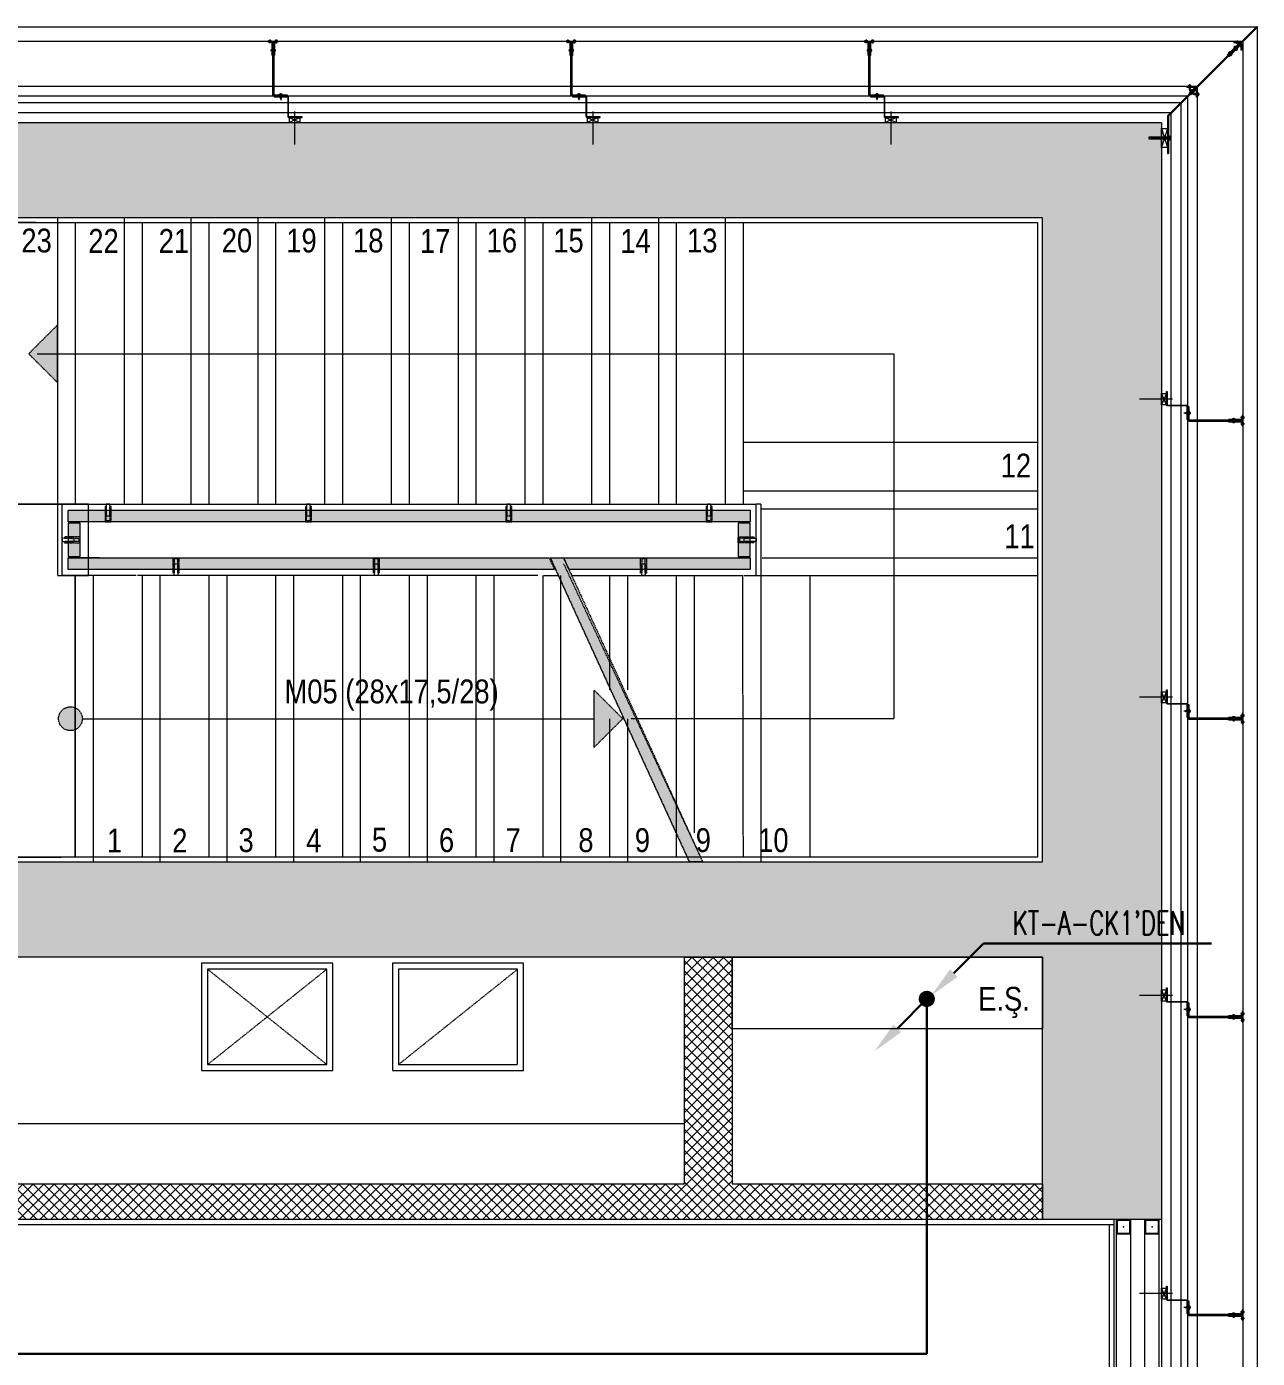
# Model space of a CAD drawing. Extents: x -1457 to 23780, y -2071 to 4205.
# Drawn here: x 16197 to 16713, y 2307 to 2865 of the extents above; entities that cross this region are included whole.
import ezdxf

# ---------------------------------------------------------------- set-up
doc = ezdxf.new("R2010")
doc.units = 0
doc.header["$MEASUREMENT"] = 0
doc.linetypes.add('DOT2', pattern=[0.125, 0, -0.125])
doc.linetypes.add('HIDDEN', pattern=[0.375, 0.25, -0.125])
doc.layers.get('0').update_dxf_attribs({"color": 9, "lineweight": 9})
for name, color, linetype, lineweight in [('20', 9, 'DOT2', 9), ('E-KABLO', 7, 'Continuous', 30), ('E-YAZI', 7, 'Continuous', 30), ('E-YUKARIDAN GELİP AŞAĞIYA İNEN HAT', 7, 'Continuous', 30), ('M-TEFRIS2-015', 129, 'Continuous', 9)]:
    doc.layers.add(name, color=color, linetype=linetype, lineweight=lineweight)
doc.styles.add('E-YAZI', font='txttw.shx')
doc.styles.add('MuuM_TEXT-STANDART', font='ARIALN.TTF')

# ---------------------------------------------------------------- blocks, each defined once
blk = doc.blocks.new('p-lama profili')
at = {"layer": '20', "linetype": 'HIDDEN', "ltscale": 0.5}
blk.add_lwpolyline([(0.75, -0.45), (-0.75, -0.45), (-0.75, -6.5), (-1.25, -6.5), (-1.25, -0.45), (-1.25, -0.45), (-1.25, 0), (1.25, 0), (1.25, -0.45), (1.25, -0.45), (1.25, -6.5), (0.75, -6.5), (0.75, -0.45)], dxfattribs=at)
blk.add_lwpolyline([(-0.75, -2.5), (0.75, -2.5), (0.75, -7.5), (-0.75, -7.5)], close=True, dxfattribs=at)
blk = doc.blocks.new('p-cephe_kose profili')
at = {"linetype": 'Continuous', "lineweight": 13}
for p, q in [((-2.75, 12.75), (-3.15, 12.75)), ((-3.15, -2.87), (-3.15, 12.75)), ((-2.75, -3.03), (-2.75, 12.75)), ((-3.15, -2.87), (-30.14, -29.86)), ((-2.75, -3.03), (-29.86, -30.14)), ((-33.53, -32.82), (-28.58, -27.87)), ((-28.37, -28.08), (-28.58, -27.87)), ((-34, -30.65), (-34, -32.75)), ((-34, -30.65), (-33.7, -30.65)), ((-33.85, -33.57), (-30.14, -29.86)), ((-33.7, -30.65), (-33.7, -32.75)), ((-33.57, -33.85), (-29.86, -30.14)), ((-33.32, -33.03), (-28.37, -28.08)), ((-28.08, -28.37), (-33.03, -33.32)), ((-27.87, -28.58), (-32.82, -33.53)), ((-30.14, -29.86), (-29.86, -30.14)), ((-29.86, -30.14), (-30.14, -29.86)), ((-28.08, -28.37), (-27.87, -28.58)), ((-33.85, -33.57), (-40.45, -40.17)), ((-33.57, -33.85), (-40.17, -40.45)), ((-33.57, -33.85), (-33.85, -33.57)), ((-32.75, -33.7), (-30.65, -33.7)), ((-32.75, -34), (-30.65, -34)), ((-30.65, -34), (-30.65, -33.7)), ((-40.45, -40.17), (-40.17, -40.45))]:
    blk.add_line(p, q, dxfattribs=at)
at = {"linetype": 'Continuous', "lineweight": 5}
for p, q in [((-3.15, 6.69), (1.05, 6.69)), ((1.05, 5.81), (-3.15, 5.81)), ((-2.75, 2.25), (-0.25, 10.25)), ((-0.25, 2.25), (-2.75, 10.25)), ((-2.73, 6.25), (4.2, 6.25)), ((4.85, 6.62), (1.05, 6.62)), ((4.85, 5.88), (1.05, 5.88))]:
    blk.add_line(p, q, dxfattribs=at)
at = {"linetype": 'Continuous', "lineweight": 18}
for p, q in [((-15.25, -10.86), (-15.25, -14)), ((-15.25, -10.86), (-14.95, -10.86)), ((-14.95, -10.86), (-14.95, -14)), ((-14.78, -14.07), (-12.56, -11.86)), ((-14.57, -14.28), (-12.35, -12.07)), ((-12.07, -12.35), (-14.28, -14.57)), ((-11.86, -12.56), (-14.07, -14.78)), ((-14, -14.95), (-10.86, -14.95)), ((-14, -15.25), (-10.86, -15.25)), ((-12.35, -12.07), (-12.56, -11.86)), ((-12.07, -12.35), (-11.86, -12.56)), ((-10.86, -15.25), (-10.86, -14.95))]:
    blk.add_line(p, q, dxfattribs=at)
for p, q in [((-16.23, -12.06), (-13.36, -12.06)), ((-15.99, -11.97), (-15.95, -11.97)), ((-15.99, -12.15), (-15.95, -12.15)), ((-15.95, -11.97), (-15.95, -12.15)), ((-15.5, -12.68), (-15.5, -11.44)), ((-15.41, -11.82), (-15.23, -11.82)), ((-15.41, -12.3), (-15.32, -12.3)), ((-15.32, -12.3), (-15.14, -12.3)), ((-15.3, -12.02), (-15.28, -12.37)), ((-15.23, -11.82), (-15.05, -11.82)), ((-15.19, -11.74), (-15.1, -12.37)), ((-15.14, -12.3), (-14.96, -12.3)), ((-15.05, -11.82), (-14.87, -11.82)), ((-15.01, -11.74), (-14.92, -12.37)), ((-14.96, -12.3), (-14.78, -12.3)), ((-14.87, -11.82), (-14.69, -11.82)), ((-14.83, -11.74), (-14.74, -12.37)), ((-14.78, -12.3), (-14.6, -12.3)), ((-14.69, -11.82), (-14.51, -11.82)), ((-14.65, -11.74), (-14.56, -12.37)), ((-14.6, -12.3), (-14.42, -12.3)), ((-14.51, -11.82), (-14.33, -11.82)), ((-14.47, -11.74), (-14.38, -12.37)), ((-14.42, -12.3), (-14.24, -12.3)), ((-14.33, -11.82), (-13.6, -12.06)), ((-14.29, -11.74), (-14.2, -12.37)), ((-14.24, -12.3), (-13.6, -12.06)), ((-14.1, -11.79), (-14.03, -12.33)), ((-12.68, -15.51), (-11.44, -15.51)), ((-11.74, -14.3), (-12.37, -14.21)), ((-11.74, -14.48), (-12.37, -14.39)), ((-11.74, -14.66), (-12.37, -14.57)), ((-11.74, -14.84), (-12.37, -14.75)), ((-11.74, -15.02), (-12.37, -14.93)), ((-11.74, -15.2), (-12.37, -15.11)), ((-12.02, -15.31), (-12.37, -15.29)), ((-11.79, -14.11), (-12.33, -14.03)), ((-12.3, -14.25), (-12.06, -13.61)), ((-12.3, -14.43), (-12.3, -14.25)), ((-12.3, -14.61), (-12.3, -14.43)), ((-12.3, -14.79), (-12.3, -14.61)), ((-12.3, -14.97), (-12.3, -14.79)), ((-12.3, -15.15), (-12.3, -14.97)), ((-12.3, -15.33), (-12.3, -15.15)), ((-12.3, -15.42), (-12.3, -15.33)), ((-12.15, -15.99), (-12.15, -15.96)), ((-11.97, -15.96), (-12.15, -15.96)), ((-12.06, -16.24), (-12.06, -13.37)), ((-11.82, -14.34), (-12.06, -13.61)), ((-11.97, -15.99), (-11.97, -15.96)), ((-11.82, -14.52), (-11.82, -14.34)), ((-11.82, -14.7), (-11.82, -14.52)), ((-11.82, -14.88), (-11.82, -14.7)), ((-11.82, -15.06), (-11.82, -14.88)), ((-11.82, -15.24), (-11.82, -15.06)), ((-11.82, -15.42), (-11.82, -15.24))]:
    blk.add_line(p, q)
at = {"lineweight": 5}
for p, q in [((-13.02, -13.73), (-13.73, -13.02)), ((-13.29, -13.01), (-13.66, -13.38)), ((-13.65, -12.66), (-12.44, -13.86)), ((-13.29, -13.01), (-13.52, -13.23)), ((-13.52, -13.23), (-13.29, -13.01)), ((-13.29, -13.01), (-12.92, -12.64)), ((-13.29, -13.01), (-13.07, -12.79)), ((-13.07, -12.79), (-13.29, -13.01)), ((-12.57, -13.28), (-13.28, -12.57)), ((-12.8, -13.5), (-13.27, -13.98)), ((-12.8, -13.5), (-12.32, -13.03)), ((-34.6, -31.92), (-33.2, -31.92)), ((-34.1, -31.92), (-34.1, -31.37)), ((-34.1, -31.66), (-33.7, -31.66)), ((-34.1, -31.92), (-34.1, -32.47)), ((-34.1, -32.18), (-33.7, -32.18)), ((-33.7, -31.92), (-33.7, -31.48)), ((-33.7, -31.92), (-33.7, -31.66)), ((-33.7, -31.66), (-33.7, -31.92)), ((-33.7, -31.92), (-33.7, -32.36)), ((-33.7, -31.92), (-33.7, -32.18)), ((-33.7, -32.18), (-33.7, -31.92)), ((-31.22, -31.93), (-31.93, -31.22)), ((-31.92, -34.6), (-31.92, -33.2)), ((-31.49, -31.21), (-31.86, -31.58)), ((-31.85, -30.86), (-30.64, -32.06)), ((-31.49, -31.21), (-31.71, -31.43)), ((-31.71, -31.43), (-31.49, -31.21)), ((-31.49, -31.21), (-31.12, -30.84)), ((-31.49, -31.21), (-31.27, -30.99)), ((-31.27, -30.99), (-31.49, -31.21)), ((-30.77, -31.48), (-31.48, -30.77)), ((-31, -31.7), (-31.47, -32.18)), ((-31, -31.7), (-30.52, -31.23)), ((-28.94, -29.65), (-29.65, -28.94)), ((-29.22, -28.93), (-29.59, -29.3)), ((-29.57, -28.58), (-28.37, -29.78)), ((-29.22, -28.93), (-29.44, -29.16)), ((-29.44, -29.16), (-29.22, -28.93)), ((-29.22, -28.93), (-28.84, -28.56)), ((-29.22, -28.93), (-28.99, -28.71)), ((-28.99, -28.71), (-29.22, -28.93)), ((-28.5, -29.21), (-29.21, -28.5)), ((-28.72, -29.43), (-29.2, -29.91)), ((-28.72, -29.43), (-28.24, -28.95)), ((-31.92, -34.1), (-32.47, -34.1)), ((-31.92, -33.7), (-32.36, -33.7)), ((-31.92, -33.7), (-32.18, -33.7)), ((-32.18, -33.7), (-31.92, -33.7)), ((-32.18, -34.1), (-32.18, -33.7)), ((-31.92, -33.7), (-31.66, -33.7)), ((-31.92, -33.7), (-31.48, -33.7)), ((-31.66, -33.7), (-31.92, -33.7)), ((-31.92, -34.1), (-31.37, -34.1)), ((-31.66, -34.1), (-31.66, -33.7))]:
    blk.add_line(p, q, dxfattribs=at)
at = {"lineweight": 0}
blk.add_line((-34, -32.75), (-34, -30.75), dxfattribs=at)
at = {"linetype": 'Continuous', "lineweight": 5}
for points in [[(-2.75, 10.25), (-0.25, 10.25), (-0.25, 2.25), (-2.75, 2.25)], [(1.05, 6.75), (4.85, 6.75), (4.85, 5.75), (1.05, 5.75)]]:
    blk.add_lwpolyline(points, close=True, dxfattribs=at)
blk.add_lwpolyline([(-38.03, -37.75), (-37.75, -38.03)])
for centre, radius, start, end in [((-14.88, -12.06), 1.11, 166.6402, 175.4788), ((-14.88, -12.06), 1.11, 184.5212, 193.3598), ((-15.5, -11.91), 0.473, 90, 166.6402), ((-15.5, -12.21), 0.473, 193.3598, 270), ((-15.41, -11.73), 0.09, 180, 270), ((-15.41, -12.39), 0.09, 90, 180), ((-12.21, -15.51), 0.473, 180, 256.6402), ((-12.39, -15.42), 0.09, 270, 0), ((-12.06, -14.89), 1.11, 256.6402, 265.4788), ((-12.06, -14.89), 1.11, 274.5212, 283.3598), ((-11.73, -15.42), 0.09, 180, 270), ((-11.91, -15.51), 0.473, 283.3598, 360)]:
    blk.add_arc(centre, radius, start, end)
at = {"linetype": 'Continuous', "lineweight": 18}
for centre, radius, start, end in [((-14.85, -14), 0.4, 180, 315), ((-14.85, -14), 0.1, 180, 315), ((-14, -14.85), 0.4, 135, 270), ((-14, -14.85), 0.1, 135, 270)]:
    blk.add_arc(centre, radius, start, end, dxfattribs=at)
at = {"lineweight": 5}
for centre, radius, start, end in [((-13.35, -12.95), 0.57, 67.9194, 202.0806), ((-13.23, -13.07), 0.909, 267.075, 2.925), ((-33.62, -31.92), 0.732, 131.1905, 228.8095), ((-33.83, -31.92), 0.46, 286.9574, 73.0426), ((-31.92, -33.83), 0.46, 16.9574, 163.0426), ((-31.55, -31.15), 0.57, 67.9194, 202.0806), ((-31.43, -31.27), 0.909, 267.075, 2.925), ((-29.27, -28.88), 0.57, 67.9194, 202.0806), ((-29.15, -29), 0.909, 267.075, 2.925), ((-31.92, -33.62), 0.732, 221.1905, 318.8095)]:
    blk.add_arc(centre, radius, start, end, dxfattribs=at)
at = {"linetype": 'Continuous', "lineweight": 13}
for centre, radius, start, end in [((-33.6, -32.75), 0.4, 180, 315), ((-33.6, -32.75), 0.1, 180, 315), ((-32.75, -33.6), 0.4, 135, 270), ((-32.75, -33.6), 0.1, 135, 270)]:
    blk.add_arc(centre, radius, start, end, dxfattribs=at)
at = {"linetype": 'Continuous', "lineweight": 5}
blk.add_rational_spline([(-3.15, 7.25), (-3.22, 7.25), (-3.29, 7.25), (-3.63, 7.25), (-3.68, 6.91), (-3.7, 6.83), (-3.71, 6.75), (-3.79, 6.25), (-3.71, 5.75), (-3.7, 5.67), (-3.68, 5.59), (-3.63, 5.25), (-3.29, 5.25), (-3.22, 5.25), (-3.15, 5.25), (-3.15, 6.25), (-3.15, 7.25)], [1, 1, 1, 0.760917374327, 1, 1, 1, 1, 1, 1, 1, 0.760917374327, 1, 1, 1, 1, 1], degree=2, knots=[0, 0, 0, 1, 1, 2, 2, 3, 3, 4, 4, 5, 5, 6, 6, 7, 7, 8, 8, 8], dxfattribs=at)
blk = doc.blocks.new('p- alum kaplama profil')
at = {"lineweight": 13}
blk.add_lwpolyline([(7.12, 12.59), (7.12, 26.49)], dxfattribs=at)
at = {"lineweight": 5}
blk.add_lwpolyline([(9.44, 15.16), (4.79, 15.16), (4.79, 17.16), (9.44, 17.16)], close=True, dxfattribs=at)
for points in [[(4.79, 15.16), (9.44, 17.16)], [(9.44, 15.16), (4.79, 17.16)]]:
    blk.add_lwpolyline(points, dxfattribs=at)
at = {"lineweight": 18}
blk.add_lwpolyline([(4.09, 6.16), (-1.41, 6.16), (-1.41, 6.46), (4.09, 6.46, 0.414214), (4.29, 6.66), (4.29, 14.66, -0.414214), (4.79, 15.16), (10.29, 15.16), (10.29, 14.86), (4.79, 14.86, 0.414214), (4.59, 14.66), (4.59, 6.66, -0.414214)], format="xyb", close=True, dxfattribs=at)
blk.add_lwpolyline([(-2.06, 5.56), (-2.06, -2.34), (-2.06, -15.69), (-1.66, -15.69), (-1.66, -2.34), (-1.66, 5.56), (-1.66, 5.56), (-1.66, 5.57), (-1.66, 5.57), (-1.66, 5.58), (-1.66, 5.58), (-1.65, 5.59), (-1.65, 5.59), (-1.65, 5.59), (-1.65, 5.6), (-1.65, 5.6), (-1.64, 5.61), (-1.64, 5.61), (-1.64, 5.62), (-1.64, 5.62), (-1.63, 5.62), (-1.63, 5.63), (-1.63, 5.63), (-1.62, 5.63), (-1.62, 5.64), (-1.61, 5.64), (-1.61, 5.64), (-1.61, 5.64), (-1.6, 5.65), (-1.6, 5.65), (-1.59, 5.65), (-1.59, 5.65), (-1.58, 5.65), (-1.58, 5.65), (-1.57, 5.66), (-1.57, 5.66), (-1.56, 5.66), (-1.56, 5.66), (3.94, 5.66), (3.94, 6.06), (-1.56, 6.06), (-1.58, 6.06), (-1.61, 6.05), (-1.63, 6.05), (-1.66, 6.05), (-1.68, 6.04), (-1.7, 6.03), (-1.73, 6.03), (-1.75, 6.02), (-1.77, 6.01), (-1.79, 6), (-1.82, 5.99), (-1.84, 5.97), (-1.86, 5.96), (-1.88, 5.94), (-1.89, 5.93), (-1.91, 5.91), (-1.93, 5.89), (-1.95, 5.87), (-1.96, 5.85), (-1.97, 5.83), (-1.99, 5.81), (-2, 5.79), (-2.01, 5.77), (-2.02, 5.75), (-2.03, 5.72), (-2.04, 5.7), (-2.04, 5.68), (-2.05, 5.65), (-2.05, 5.63), (-2.06, 5.61), (-2.06, 5.58)], close=True)
blk.add_lwpolyline([(-1.66, -2.34), (-2.06, -2.34)])
for points in [[(-2.36, -10.84), (-2.36, -16.39), (-2.36, -16.39, -0.414214), (-2.51, -16.54), (-2.51, -16.54), (-4.06, -16.54), (-4.06, -16.84), (-2.51, -16.84), (-2.51, -16.84, 0.414214), (-2.06, -16.39), (-2.06, -10.84)], [(-1.36, -10.84), (-1.66, -10.84), (-1.66, -16.39, 0.414214), (-1.21, -16.84), (-1.21, -16.84), (0.34, -16.84), (0.34, -16.54), (-1.21, -16.54), (-1.21, -16.54, -0.414214), (-1.36, -16.39), (-1.36, -16.39)]]:
    blk.add_lwpolyline(points, format="xyb", close=True)
for points in [[(0.67, 5.66, -10), (1.91, 5.66, -10)], [(0.67, 5.66, -10), (0.67, 5.64, -10), (0.67, 5.62, -10), (0.67, 5.6, -10), (0.68, 5.58, -10), (0.68, 5.56, -10), (0.69, 5.54, -10), (0.69, 5.52, -10), (0.7, 5.5, -10), (0.7, 5.48, -10), (0.71, 5.46, -10), (0.72, 5.45, -10), (0.73, 5.43, -10), (0.74, 5.41, -10), (0.75, 5.4, -10), (0.76, 5.38, -10), (0.77, 5.36, -10), (0.79, 5.35, -10), (0.8, 5.33, -10), (0.81, 5.32, -10), (0.83, 5.31, -10), (0.84, 5.29, -10), (0.86, 5.28, -10), (0.87, 5.27, -10), (0.89, 5.26, -10), (0.91, 5.25, -10), (0.92, 5.24, -10), (0.94, 5.23, -10), (0.96, 5.22, -10), (0.98, 5.21, -10), (1, 5.21, -10), (1.02, 5.2, -10), (1.03, 5.2, -10)], [(0.96, 5.66, -10), (0.97, 5.66, -10), (0.97, 5.66, -10), (0.97, 5.66, -10), (0.98, 5.66, -10), (0.98, 5.66, -10), (0.99, 5.66, -10), (0.99, 5.66, -10), (1, 5.66, -10), (1, 5.67, -10), (1, 5.67, -10), (1.01, 5.67, -10), (1.01, 5.67, -10), (1.01, 5.67, -10), (1.02, 5.68, -10), (1.02, 5.68, -10), (1.02, 5.68, -10), (1.03, 5.69, -10), (1.03, 5.69, -10), (1.03, 5.69, -10), (1.04, 5.7, -10), (1.04, 5.7, -10), (1.04, 5.7, -10), (1.04, 5.71, -10), (1.04, 5.71, -10), (1.05, 5.72, -10), (1.05, 5.72, -10), (1.05, 5.72, -10), (1.05, 5.73, -10), (1.05, 5.73, -10), (1.05, 5.74, -10), (1.05, 5.74, -10), (1.05, 5.75, -10)], [(1.61, 6.87, -10), (0.98, 6.96, -10)], [(1.33, 5.85, -10), (0.98, 5.88, -10)], [(1.56, 7.05, -10), (1.02, 7.13, -10)], [(1.05, 6.91, -10), (1.29, 7.56, -10)], [(1.05, 5.83, -10), (1.05, 6.01, -10)], [(1.05, 5.75, -10), (1.05, 5.83, -10)], [(1.29, 4.93, -10), (1.29, 7.8, -10)], [(1.53, 6.82, -10), (1.29, 7.56, -10)], [(1.29, 6.16, -10), (1.29, 6.26, -10)], [(1.53, 5.75, -10), (1.53, 5.92, -10)], [(1.53, 5.75, -10), (1.53, 5.74, -10), (1.53, 5.74, -10), (1.53, 5.73, -10), (1.53, 5.73, -10), (1.53, 5.72, -10), (1.54, 5.72, -10), (1.54, 5.72, -10), (1.54, 5.71, -10), (1.54, 5.71, -10), (1.54, 5.7, -10), (1.54, 5.7, -10), (1.55, 5.7, -10), (1.55, 5.69, -10), (1.55, 5.69, -10), (1.55, 5.69, -10), (1.56, 5.68, -10), (1.56, 5.68, -10), (1.56, 5.68, -10), (1.57, 5.67, -10), (1.57, 5.67, -10), (1.58, 5.67, -10), (1.58, 5.67, -10), (1.58, 5.67, -10), (1.59, 5.66, -10), (1.59, 5.66, -10), (1.6, 5.66, -10), (1.6, 5.66, -10), (1.6, 5.66, -10), (1.61, 5.66, -10), (1.61, 5.66, -10), (1.62, 5.66, -10), (1.62, 5.66, -10)], [(1.55, 5.2, -10), (1.57, 5.2, -10), (1.59, 5.21, -10), (1.6, 5.21, -10), (1.62, 5.22, -10), (1.64, 5.23, -10), (1.66, 5.24, -10), (1.68, 5.25, -10), (1.69, 5.26, -10), (1.71, 5.27, -10), (1.73, 5.28, -10), (1.74, 5.29, -10), (1.76, 5.31, -10), (1.77, 5.32, -10), (1.78, 5.33, -10), (1.8, 5.35, -10), (1.81, 5.36, -10), (1.82, 5.38, -10), (1.83, 5.4, -10), (1.84, 5.41, -10), (1.85, 5.43, -10), (1.86, 5.45, -10), (1.87, 5.46, -10), (1.88, 5.48, -10), (1.89, 5.5, -10), (1.89, 5.52, -10), (1.9, 5.54, -10), (1.9, 5.56, -10), (1.9, 5.58, -10), (1.91, 5.6, -10), (1.91, 5.62, -10), (1.91, 5.64, -10), (1.91, 5.66, -10)], [(1.03, 5.2, -10), (1.04, 5.2, -10), (1.05, 5.19, -10), (1.05, 5.19, -10), (1.06, 5.19, -10), (1.06, 5.19, -10), (1.07, 5.19, -10), (1.07, 5.19, -10), (1.08, 5.19, -10), (1.08, 5.19, -10), (1.09, 5.19, -10), (1.09, 5.18, -10), (1.1, 5.18, -10), (1.1, 5.18, -10), (1.11, 5.18, -10), (1.11, 5.18, -10), (1.12, 5.18, -10), (1.12, 5.18, -10), (1.13, 5.18, -10), (1.13, 5.18, -10), (1.14, 5.18, -10), (1.15, 5.18, -10), (1.15, 5.18, -10), (1.16, 5.17, -10), (1.16, 5.17, -10), (1.17, 5.17, -10), (1.17, 5.17, -10), (1.18, 5.17, -10), (1.18, 5.17, -10), (1.19, 5.17, -10), (1.19, 5.17, -10), (1.2, 5.17, -10), (1.2, 5.17, -10)], [(1.2, 5.17, -10), (1.2, 5.2, -10)], [(1.38, 5.2, -10), (1.2, 5.2, -10)], [(1.38, 5.17, -10), (1.38, 5.2, -10)], [(1.38, 5.17, -10), (1.38, 5.17, -10), (1.39, 5.17, -10), (1.39, 5.17, -10), (1.4, 5.17, -10), (1.41, 5.17, -10), (1.41, 5.17, -10), (1.42, 5.17, -10), (1.42, 5.17, -10), (1.43, 5.17, -10), (1.43, 5.18, -10), (1.44, 5.18, -10), (1.44, 5.18, -10), (1.45, 5.18, -10), (1.45, 5.18, -10), (1.46, 5.18, -10), (1.46, 5.18, -10), (1.47, 5.18, -10), (1.47, 5.18, -10), (1.48, 5.18, -10), (1.48, 5.18, -10), (1.49, 5.18, -10), (1.5, 5.19, -10), (1.5, 5.19, -10), (1.51, 5.19, -10), (1.51, 5.19, -10), (1.52, 5.19, -10), (1.52, 5.19, -10), (1.53, 5.19, -10), (1.53, 5.19, -10), (1.54, 5.19, -10), (1.54, 5.2, -10), (1.55, 5.2, -10)], [(-2.85, -16.54, 0), (-2.86, -16.51, 0), (-2.87, -16.47, 0), (-2.89, -16.44, 0), (-2.91, -16.41, 0), (-2.93, -16.38, 0), (-2.96, -16.35, 0), (-2.98, -16.33, 0), (-3.01, -16.31, 0), (-3.04, -16.29, 0), (-3.07, -16.27, 0), (-3.11, -16.25, 0), (-3.14, -16.24, 0), (-3.18, -16.23, 0), (-3.21, -16.22, 0), (-3.25, -16.22, 0), (-3.29, -16.22, 0), (-3.32, -16.22, 0), (-3.36, -16.22, 0), (-3.39, -16.23, 0), (-3.43, -16.24, 0), (-3.46, -16.25, 0), (-3.5, -16.27, 0), (-3.53, -16.29, 0), (-3.56, -16.31, 0), (-3.59, -16.33, 0), (-3.61, -16.35, 0), (-3.64, -16.38, 0), (-3.66, -16.41, 0), (-3.68, -16.44, 0), (-3.7, -16.47, 0), (-3.71, -16.51, 0), (-3.73, -16.54, 0)], [(-3.29, -16.54, 0), (-3.73, -16.54, 0)], [(-3.29, -16.54, 0), (-3.55, -16.54, 0)], [(-3.55, -16.54, 0), (-3.29, -16.54, 0)], [(-3.55, -17.04, 0), (-3.55, -16.54, 0)], [(-3.29, -17.54, 0), (-3.29, -16.04, 0)], [(-3.29, -16.54, 0), (-2.85, -16.54, 0)], [(-3.29, -16.54, 0), (-3.03, -16.54, 0)], [(-3.03, -16.54, 0), (-3.29, -16.54, 0)], [(-3.03, -17.04, 0), (-3.03, -16.54, 0)], [(-2.86, -13.04, 0), (-0.86, -13.04, 0)], [(-2.36, -12.52, 0), (-2.4, -12.53, 0), (-2.43, -12.56, 0), (-2.47, -12.58, 0), (-2.5, -12.6, 0), (-2.53, -12.63, 0), (-2.56, -12.66, 0), (-2.59, -12.69, 0), (-2.61, -12.73, 0), (-2.63, -12.76, 0), (-2.65, -12.8, 0), (-2.67, -12.84, 0), (-2.68, -12.88, 0), (-2.69, -12.92, 0), (-2.7, -12.96, 0), (-2.71, -13, 0), (-2.71, -13.04, 0), (-2.71, -13.08, 0), (-2.7, -13.13, 0), (-2.69, -13.17, 0), (-2.68, -13.21, 0), (-2.67, -13.25, 0), (-2.65, -13.28, 0), (-2.63, -13.32, 0), (-2.61, -13.36, 0), (-2.59, -13.39, 0), (-2.56, -13.42, 0), (-2.53, -13.45, 0), (-2.5, -13.48, 0), (-2.47, -13.51, 0), (-2.43, -13.53, 0), (-2.4, -13.55, 0), (-2.36, -13.57, 0)], [(-2.36, -13.04, 0), (-2.36, -12.52, 0)], [(-2.36, -13.04, 0), (-2.36, -12.73, 0)], [(-2.36, -12.73, 0), (-2.36, -13.04, 0)], [(-1.36, -12.73, 0), (-2.36, -12.73, 0)], [(-2.36, -13.04, 0), (-2.36, -13.36, 0)], [(-2.36, -13.04, 0), (-2.36, -13.57, 0)], [(-2.36, -13.36, 0), (-2.36, -13.04, 0)], [(-1.36, -13.36, 0), (-2.36, -13.36, 0)], [(-1.36, -13.04, 0), (-1.36, -12.37, 0)], [(-1.36, -13.72, 0), (-1.32, -13.68, 0), (-1.29, -13.65, 0), (-1.26, -13.61, 0), (-1.23, -13.58, 0), (-1.2, -13.54, 0), (-1.18, -13.5, 0), (-1.16, -13.45, 0), (-1.14, -13.41, 0), (-1.12, -13.37, 0), (-1.1, -13.32, 0), (-1.09, -13.28, 0), (-1.08, -13.23, 0), (-1.07, -13.18, 0), (-1.06, -13.14, 0), (-1.06, -13.09, 0), (-1.06, -13.04, 0), (-1.06, -12.99, 0), (-1.06, -12.95, 0), (-1.07, -12.9, 0), (-1.08, -12.85, 0), (-1.09, -12.81, 0), (-1.1, -12.76, 0), (-1.12, -12.72, 0), (-1.14, -12.67, 0), (-1.16, -12.63, 0), (-1.18, -12.59, 0), (-1.2, -12.55, 0), (-1.23, -12.51, 0), (-1.26, -12.47, 0), (-1.29, -12.43, 0), (-1.32, -12.4, 0), (-1.36, -12.37, 0)], [(-1.36, -13.04, 0), (-1.36, -13.72, 0)], [(-1, -16.54, 0), (-0.98, -16.51, 0), (-0.97, -16.47, 0), (-0.95, -16.44, 0), (-0.93, -16.41, 0), (-0.91, -16.38, 0), (-0.88, -16.35, 0), (-0.86, -16.33, 0), (-0.83, -16.31, 0), (-0.8, -16.29, 0), (-0.77, -16.27, 0), (-0.73, -16.25, 0), (-0.7, -16.24, 0), (-0.66, -16.23, 0), (-0.63, -16.22, 0), (-0.59, -16.22, 0), (-0.56, -16.22, 0), (-0.52, -16.22, 0), (-0.48, -16.22, 0), (-0.45, -16.23, 0), (-0.41, -16.24, 0), (-0.38, -16.25, 0), (-0.34, -16.27, 0), (-0.31, -16.29, 0), (-0.28, -16.31, 0), (-0.25, -16.33, 0), (-0.23, -16.35, 0), (-0.2, -16.38, 0), (-0.18, -16.41, 0), (-0.16, -16.44, 0), (-0.14, -16.47, 0), (-0.13, -16.51, 0), (-0.12, -16.54, 0)], [(-0.56, -16.54, 0), (-1, -16.54, 0)], [(-0.56, -16.54, 0), (-0.82, -16.54, 0)], [(-0.82, -16.54, 0), (-0.56, -16.54, 0)], [(-0.82, -17.04, 0), (-0.82, -16.54, 0)], [(-0.56, -17.54, 0), (-0.56, -16.04, 0)], [(-0.56, -16.54, 0), (-0.3, -16.54, 0)], [(-0.56, -16.54, 0), (-0.12, -16.54, 0)], [(-0.3, -16.54, 0), (-0.56, -16.54, 0)], [(-0.3, -17.04, 0), (-0.3, -16.54, 0)], [(-3.84, -17.04, 0), (-3.81, -17.07, 0), (-3.78, -17.1, 0), (-3.75, -17.12, 0), (-3.72, -17.15, 0), (-3.69, -17.17, 0), (-3.66, -17.19, 0), (-3.62, -17.21, 0), (-3.59, -17.23, 0), (-3.55, -17.24, 0), (-3.52, -17.26, 0), (-3.48, -17.27, 0), (-3.44, -17.28, 0), (-3.4, -17.28, 0), (-3.36, -17.29, 0), (-3.32, -17.29, 0), (-3.29, -17.29, 0), (-3.25, -17.29, 0), (-3.21, -17.29, 0), (-3.17, -17.28, 0), (-3.13, -17.28, 0), (-3.09, -17.27, 0), (-3.06, -17.26, 0), (-3.02, -17.24, 0), (-2.98, -17.23, 0), (-2.95, -17.21, 0), (-2.91, -17.19, 0), (-2.88, -17.17, 0), (-2.85, -17.15, 0), (-2.82, -17.12, 0), (-2.79, -17.1, 0), (-2.76, -17.07, 0), (-2.73, -17.04, 0)], [(-3.29, -17.04, 0), (-3.84, -17.04, 0)], [(-3.29, -17.04, 0), (-2.73, -17.04, 0)], [(-0.56, -17.04, 0), (-1.11, -17.04, 0)], [(0, -17.04, 0), (-0.03, -17.07, 0), (-0.06, -17.1, 0), (-0.09, -17.12, 0), (-0.12, -17.15, 0), (-0.15, -17.17, 0), (-0.18, -17.19, 0), (-0.22, -17.21, 0), (-0.25, -17.23, 0), (-0.29, -17.24, 0), (-0.33, -17.26, 0), (-0.36, -17.27, 0), (-0.4, -17.28, 0), (-0.44, -17.28, 0), (-0.48, -17.29, 0), (-0.52, -17.29, 0), (-0.56, -17.29, 0), (-0.59, -17.29, 0), (-0.63, -17.29, 0), (-0.67, -17.28, 0), (-0.71, -17.28, 0), (-0.75, -17.27, 0), (-0.79, -17.26, 0), (-0.82, -17.24, 0), (-0.86, -17.23, 0), (-0.89, -17.21, 0), (-0.93, -17.19, 0), (-0.96, -17.17, 0), (-0.99, -17.15, 0), (-1.02, -17.12, 0), (-1.05, -17.1, 0), (-1.08, -17.07, 0), (-1.11, -17.04, 0)], [(-0.56, -17.04, 0), (0, -17.04, 0)]]:
    blk.add_polyline3d(points)
blk = doc.blocks.new('prf-60x60')
for points in [[(-2.5, -6), (2.5, -6, 0.414214), (3, -5.5), (3, -0.5, 0.414214), (2.5, 0), (-2.5, 0, 0.414214), (-3, -0.5), (-3, -5.5, 0.414214)], [(-2.5, -5.7), (2.5, -5.7, 0.414214), (2.7, -5.5), (2.7, -0.5, 0.414214), (2.5, -0.3), (-2.5, -0.3, 0.414214), (-2.7, -0.5), (-2.7, -5.5, 0.414214)]]:
    blk.add_lwpolyline(points, format="xyb", close=True)
at = {"color": 252}
blk.add_point((0, -3), dxfattribs=at)
blk = doc.blocks.new('100_YUKARIDAN GELİP AŞAĞIYA İNEN HAT')
at = {"layer": 'E-YUKARIDAN GELİP AŞAĞIYA İNEN HAT', "color": 3, "linetype": 'Continuous'}
for p, q in [((2.28, 2.17), (4.75, 4.65)), ((-2.47, -2.47), (0, 0))]:
    blk.add_line(p, q, dxfattribs=at)
at = {"layer": 'E-YUKARIDAN GELİP AŞAĞIYA İNEN HAT', "color": 4, "linetype": 'Continuous', "const_width": 0.675}
blk.add_lwpolyline([(-0.34, 0, 1), (0.34, 0, 1)], format="xyb", close=True, dxfattribs=at)
at = {"layer": 'E-YUKARIDAN GELİP AŞAĞIYA İNEN HAT', "color": 3, "linetype": 'Continuous'}
for points in [[(2.59, 1.86), (1.96, 2.49), (0.37, 0.27)], [(-2.15, -2.79), (-2.79, -2.15), (-4.38, -4.38)]]:
    blk.add_solid(points, dxfattribs=at)

msp = doc.modelspace()

# ---------------------------------------------------------------- hatches: boundary and pattern name
at = {"layer": 'M-TEFRIS2-015', "linetype": 'HIDDEN', "lineweight": 0}
h = msp.add_hatch(dxfattribs=at)
h.set_pattern_fill('ANSI33', color=256, scale=25, style=0)
h.paths.add_polyline_path([(16192.5, 2825), (16672.5, 2825), (16672.5, 2365), (16622.5, 2365), (16622.5, 2475), (16232.5, 2475), (16192.5, 2475), (16192.5, 2515), (16622.5, 2515), (16622.5, 2785), (16192.5, 2785)])
h = msp.add_hatch(color=256, dxfattribs=at)
h.dxf.hatch_style = 1
h.paths.add_polyline_path([(16209.5, 2716), (16209.5, 2740), (16197.48, 2728)])
h = msp.add_hatch(color=256, dxfattribs=at)
h.dxf.hatch_style = 1
h.paths.add_polyline_path([(16494.5, 2642.5), (16500, 2642.5), (16500, 2637.5), (16423.54, 2637.5), (16421.26, 2642.5)])
h.paths.add_polyline_path([(16500, 2657.5), (16227, 2657.5), (16214, 2657.5), (16214, 2662.5), (16494.5, 2662.5), (16500, 2662.5)])
h.paths.add_polyline_path([(16219, 2657), (16214, 2657), (16214, 2643), (16219, 2643)])
h = msp.add_hatch(color=256, dxfattribs=at)
h.dxf.hatch_style = 1
h.paths.add_polyline_path([(16495, 2657), (16495, 2643), (16500, 2643), (16500, 2657)])
h = msp.add_hatch(color=256, dxfattribs=at)
h.dxf.hatch_style = 1
h.paths.add_polyline_path([(16417.95, 2637.5), (16214, 2637.5), (16214, 2640), (16214, 2642.5), (16415.67, 2642.5)])
h = msp.add_hatch(color=256, dxfattribs=at)
h.dxf.hatch_style = 1
h.paths.add_polyline_path([(16416.17, 2642.5), (16421.76, 2642.5), (16480.09, 2515), (16474.5, 2515)])
h = msp.add_hatch(dxfattribs=at)
h.set_pattern_fill('ANSI37', color=256, scale=25, style=0)
edge = h.paths.add_edge_path()
edge.add_line((16087.5, 2405.3), (16192.5, 2405.3))
edge.add_line((16192.5, 2405.3), (16192.5, 2380))
edge.add_line((16192.5, 2380), (16472.5, 2380))
edge.add_line((16472.5, 2380), (16472.5, 2475))
edge.add_line((16472.5, 2475), (16492.5, 2475))
edge.add_line((16492.5, 2475), (16492.5, 2380))
edge.add_line((16492.5, 2380), (16622.5, 2380))
edge.add_line((16622.5, 2380), (16622.5, 2365))
edge.add_line((16622.5, 2365), (16177.5, 2365))
edge.add_line((16177.5, 2365), (16177.5, 2390.3))
edge.add_line((16177.5, 2390.3), (16087.5, 2390.3))
edge.add_line((16087.5, 2390.3), (16087.5, 2365))
edge.add_line((16087.5, 2365), (16067.5, 2365))
edge.add_line((16067.5, 2365), (16067.5, 2380))
edge.add_line((16067.5, 2380), (16072.5, 2380))
edge.add_line((16072.5, 2380), (16072.5, 2620))
edge.add_line((16072.5, 2620), (16067.5, 2620))
edge.add_line((16067.5, 2620), (16067.5, 2635))
edge.add_line((16067.5, 2635), (16072.5, 2635))
edge.add_line((16072.5, 2635), (16087.5, 2635))
edge.add_line((16087.5, 2635), (16087.5, 2490))
edge.add_line((16087.5, 2490), (16192.5, 2490))
edge.add_line((16192.5, 2490), (16192.5, 2475))
edge.add_line((16192.5, 2475), (16087.5, 2475))
edge.add_line((16087.5, 2475), (16087.52, 2405.3))
h = msp.add_hatch(color=256, dxfattribs=at)
h.dxf.hatch_style = 1
h.paths.add_polyline_path([(16434.56, 2563), (16434.56, 2587), (16446.58, 2575)])
h = msp.add_hatch(color=256, dxfattribs=at)
h.dxf.hatch_style = 1
edge = h.paths.add_edge_path()
edge.add_arc((16215, 2575), 5, -90, 270)

# ---------------------------------------------------------------- linework, layer by layer
at = {"layer": 'E-KABLO', "color": 6}
for p, q in [((16574.04, 2457.55), (16574.04, 2308.69)), ((16574.04, 2308.69), (14152.89, 2308.69))]:
    msp.add_line(p, q, dxfattribs=at)
at = {"layer": 'E-YAZI'}
msp.add_line((16597.78, 2480.78), (16693.41, 2480.78), dxfattribs=at)
at = {"layer": 'M-TEFRIS2-015', "linetype": 'HIDDEN', "lineweight": 0}
for p, q in [((14182.5, 2363), (16650.5, 2363)), ((16650.5, 2363), (16650.5, 2272.98))]:
    msp.add_line(p, q, dxfattribs=at)
for points in [[(13012.5, 1124.33), (13012.5, 1124.33), (13012.5, 2865), (16712.5, 2865), (16712.49, 2206.39)], [(13012.5, 1124.33), (13012.5, 1124.33), (13012.5, 2865), (16712.5, 2865), (16712.49, 2206.39)], [(13018.5, 1124.33), (13018.5, 2859), (16706.5, 2859), (16706.5, 2206.39)], [(13018.5, 1124.33), (13018.5, 2859), (16706.5, 2859), (16706.5, 2206.39)], [(16687.5, 2206.69), (16687.5, 2840), (15800, 2840)], [(16683.5, 2206.69), (16683.5, 2836), (15793.55, 2836)], [(16680.7, 2214.69), (16680.71, 2833.2), (15800, 2833.26)], [(16676.5, 2214.69), (16676.5, 2829), (15800, 2829)], [(16200.5, 2783), (16189, 2783), (16189, 2665), (16211.5, 2665)], [(16190.5, 2783), (16620.5, 2783), (16620.5, 2517), (16190.5, 2517)], [(16209.5, 2785), (16209.5, 2635), (16217, 2635)], [(16217, 2783), (16217, 2665)], [(16237.5, 2785), (16237.5, 2665)], [(16245, 2783), (16245, 2665)], [(16265.5, 2785), (16265.5, 2665)], [(16273, 2783), (16273, 2665)], [(16293.5, 2785), (16293.5, 2665)], [(16301, 2783), (16301, 2665)], [(16321.5, 2785), (16321.5, 2665)], [(16329, 2783), (16329, 2665)], [(16349.5, 2785), (16349.5, 2665)], [(16357, 2783), (16357, 2665)], [(16377.5, 2785), (16377.5, 2665)], [(16385, 2783), (16385, 2665)], [(16405.5, 2785), (16405.5, 2665)], [(16413, 2783), (16413, 2665)], [(16433.5, 2785), (16433.5, 2665)], [(16441, 2783), (16441, 2665)], [(16461.5, 2785), (16461.5, 2665)], [(16469, 2783), (16469, 2665)], [(16489.5, 2785), (16489.5, 2665)], [(16497, 2783), (16497, 2665)], [(16201.02, 2728), (16560.25, 2728), (16560.25, 2575), (16450.14, 2575)], [(16497, 2691), (16620.5, 2691)], [(16497, 2670.5), (16620.5, 2670.5)], [(16190.5, 2517), (16217, 2517.04), (16217, 2635.04), (16222.5, 2635), (16222.5, 2665), (16189, 2665)], [(16242.5, 2635), (16211.5, 2635), (16211.5, 2665)], [(16211.5, 2665), (16502.5, 2665)], [(16502.5, 2635), (16502.5, 2665)], [(16504.5, 2665), (16502.5, 2665)], [(16504.5, 2665), (16504.5, 2515)], [(16500, 2657.5), (16227, 2657.5), (16214, 2657.5), (16214, 2662.5), (16494.5, 2662.5), (16500, 2662.5), (16500, 2657.5)], [(16495, 2662.5), (16500, 2662.5)], [(16504.5, 2663), (16620.5, 2663)], [(16219, 2657), (16214, 2657), (16214, 2643), (16219, 2643), (16219, 2657)], [(16417.95, 2637.5), (16214, 2637.5), (16214, 2637.5), (16214, 2640), (16214, 2642.5), (16415.67, 2642.5), (16417.95, 2637.5)], [(16227, 2642.5), (16214, 2642.5)], [(16416.17, 2642.5), (16421.76, 2642.5), (16480.09, 2515), (16474.5, 2515), (16416.17, 2642.5)], [(16416.17, 2642.5), (16474.5, 2515)], [(16416.17, 2642.5), (16474.5, 2515)], [(16421.76, 2642.5), (16480.09, 2515)], [(16495, 2642.5), (16500, 2642.5), (16500, 2637.5), (16424.04, 2637.5), (16421.76, 2642.5), (16495, 2642.5), (16495, 2642.5)], [(16505, 2642.5), (16620.5, 2642.5)], [(16421.76, 2640), (16480.09, 2515)], [(16224.5, 2635), (16217, 2635), (16217, 2517)], [(16224.5, 2635), (16224.5, 2515)], [(16411, 2635), (16243, 2635)], [(16245, 2635), (16245, 2635), (16245, 2517)], [(16252.5, 2635), (16252.5, 2515)], [(16273, 2635), (16273, 2517)], [(16280.5, 2635), (16280.5, 2515)], [(16301, 2635), (16301, 2517)], [(16308.5, 2635), (16308.5, 2515)], [(16329, 2635), (16329, 2517)], [(16336.5, 2635), (16336.5, 2515)], [(16357, 2635), (16357, 2517)], [(16364.5, 2635), (16364.5, 2515)], [(16385, 2635), (16385, 2517)], [(16392.5, 2635), (16392.5, 2515)], [(16413, 2635), (16413, 2517)], [(16413.5, 2635), (16419.55, 2635)], [(16420.5, 2635), (16420.5, 2515)], [(16425.14, 2635), (16497.22, 2635)], [(16441, 2635), (16441, 2586.98)], [(16448.5, 2635), (16448.5, 2586.98)], [(16469, 2635), (16469, 2517)], [(16476.5, 2635), (16476.5, 2526.98)], [(16496.72, 2635), (16497, 2517)], [(16497.5, 2635), (16620.5, 2635)], [(16499.5, 2635), (16525, 2635), (16525, 2517)], [(16220, 2575), (16434.56, 2575), (16434.56, 2575)], [(16441, 2575), (16441, 2517)], [(16448.5, 2575), (16448.5, 2515)], [(16192.5, 2380), (16472.5, 2380), (16472.5, 2475), (16492.5, 2475), (16492.5, 2380), (16622.5, 2380), (16622.5, 2365), (16177.5, 2365)], [(16492.5, 2475), (16622.5, 2475), (16622.5, 2445), (16492.5, 2445), (16492.5, 2475)], [(16272.5, 2470), (16322.5, 2430)], [(16322.5, 2470), (16272.5, 2430)], [(16352.5, 2430), (16402.5, 2470)], [(16177.5, 2365), (16177.5, 2363), (16652.5, 2363)], [(16652.5, 2365), (16652.5, 2206.09), (16669.25, 2206.09)], [(16653.5, 2365), (16653.5, 2207.09), (16669.25, 2207.09)], [(16659.5, 2365), (16659.5, 2233.09), (16665.5, 2233.09), (16665.5, 2365)], [(16672.5, 2365), (16672.5, 2214.69), (16671.5, 2214.69), (16671.5, 2365)]]:
    msp.add_lwpolyline(points, dxfattribs=at)
for points in [[(16192.5, 2825), (16672.5, 2825), (16672.5, 2365), (16622.5, 2365), (16622.5, 2475), (16232.5, 2475), (16232.5, 2475), (16192.5, 2475), (16192.5, 2515), (16622.5, 2515), (16622.5, 2785), (16192.5, 2785)], [(16209.5, 2716), (16209.5, 2740), (16197.48, 2728)], [(16495, 2657), (16495, 2643), (16500, 2643), (16500, 2657)], [(16434.56, 2563), (16434.56, 2587), (16446.58, 2575)], [(16087.5, 2405.3), (16472.5, 2405.3), (16472.5, 2475), (16087.5, 2475)], [(16270, 2427.5), (16325, 2427.5), (16325, 2472.5), (16270, 2472.5)], [(16272.5, 2430), (16322.5, 2430), (16322.5, 2470), (16272.5, 2470)], [(16350, 2427.5), (16405, 2427.5), (16405, 2472.5), (16350, 2472.5)], [(16352.5, 2430), (16402.5, 2430), (16402.5, 2470), (16352.5, 2470)]]:
    msp.add_lwpolyline(points, close=True, dxfattribs=at)
msp.add_circle((16215, 2575), 5, dxfattribs=at)
msp.add_circle((16215, 2575), 5, dxfattribs=at)

# ---------------------------------------------------------------- block references
at = {"layer": 'E-YUKARIDAN GELİP AŞAĞIYA İNEN HAT', "xscale": 5, "yscale": 5, "zscale": 5}
msp.add_blockref('100_YUKARIDAN GELİP AŞAĞIYA İNEN HAT', (16574.04, 2457.55), dxfattribs=at)
at = {"layer": 'M-TEFRIS2-015', "linetype": 'HIDDEN', "lineweight": 0}
for name, p, rotation in [('p-cephe_kose profili', (16672.19, 2824.69), 180), ('p- alum kaplama profil', (16689.66, 2701.86), 90), ('p-lama profili', (16495, 2650), 90), ('p- alum kaplama profil', (16689.66, 2576.86), 90), ('p- alum kaplama profil', (16689.66, 2451.86), 90), ('p- alum kaplama profil', (16689.66, 2326.86), 90)]:
    msp.add_blockref(name, p, dxfattribs=dict(at, rotation=rotation))
at = {"layer": 'M-TEFRIS2-015', "linetype": 'HIDDEN', "lineweight": 0, "xscale": -1}
for name, p, rotation in [('p- alum kaplama profil', (16301.86, 2842.16), 180), ('p- alum kaplama profil', (16426.86, 2842.16), 180), ('p- alum kaplama profil', (16551.86, 2842.16), 180), ('p-lama profili', (16230.75, 2657.5), 180), ('p-lama profili', (16314.75, 2657.5), 180), ('p-lama profili', (16398.75, 2657.5), 180), ('p-lama profili', (16482.75, 2657.5), 180), ('p-lama profili', (16219, 2650), 270)]:
    msp.add_blockref(name, p, dxfattribs=dict(at, rotation=rotation))
at = {"layer": 'M-TEFRIS2-015', "linetype": 'HIDDEN', "lineweight": 0}
for name, p in [('p-lama profili', (16259.25, 2642.5)), ('p-lama profili', (16343.25, 2642.5)), ('p-lama profili', (16455.25, 2642.5)), ('prf-60x60', (16656.5, 2365)), ('prf-60x60', (16668.5, 2365))]:
    msp.add_blockref(name, p, dxfattribs=at)

# ---------------------------------------------------------------- texts
at = {"layer": 'E-KABLO', "color": 3, "linetype": 'Continuous', "style": 'E-YAZI', "width": 0.7}
msp.add_text("KT-A-CK1'DEN", height=10, dxfattribs=at).set_placement((16610.1, 2484.37))
at = {"layer": 'M-TEFRIS2-015', "linetype": 'HIDDEN', "lineweight": 0, "style": 'MuuM_TEXT-STANDART'}
for s, p in [('23', (16194.43, 2770.48)), ('22', (16222.49, 2770.31)), ('21', (16252, 2770.31)), ('20', (16278.45, 2770.48)), ('19', (16305.49, 2770.48)), ('18', (16333.49, 2770.48)), ('16', (16389.52, 2770.48)), ('15', (16417.45, 2770.48)), ('13', (16473.52, 2770.48)), ('17', (16361.52, 2770.31)), ('14', (16445.54, 2770.31)), ('12', (16605.03, 2676.14)), ('11', (16606.54, 2646.47)), ('2', (16257.66, 2518.93)), ('3', (16285.47, 2519.1)), ('5', (16341.4, 2519.27)), ('6', (16369.51, 2519.1)), ('7', (16397.4, 2519.1)), ('8', (16427.94, 2519.1)), ('9', (16451.63, 2519.1)), ('9', (16477.16, 2519.1)), ('10', (16503.33, 2519.1)), ('1', (16230.27, 2518.93)), ('4', (16313.81, 2518.97)), ('E.Ş.', (16595.6, 2452.57))]:
    msp.add_text(s, height=10, dxfattribs=at).set_placement(p)
at = {"layer": 'M-TEFRIS2-015', "linetype": 'HIDDEN', "lineweight": 0, "insert": (16349.65, 2591.44), "char_height": 10, "attachment_point": 2, "style": 'MuuM_TEXT-STANDART'}
msp.add_mtext('M05 (28x17,5/28)', dxfattribs=at)

doc.saveas('drawing.dxf')
